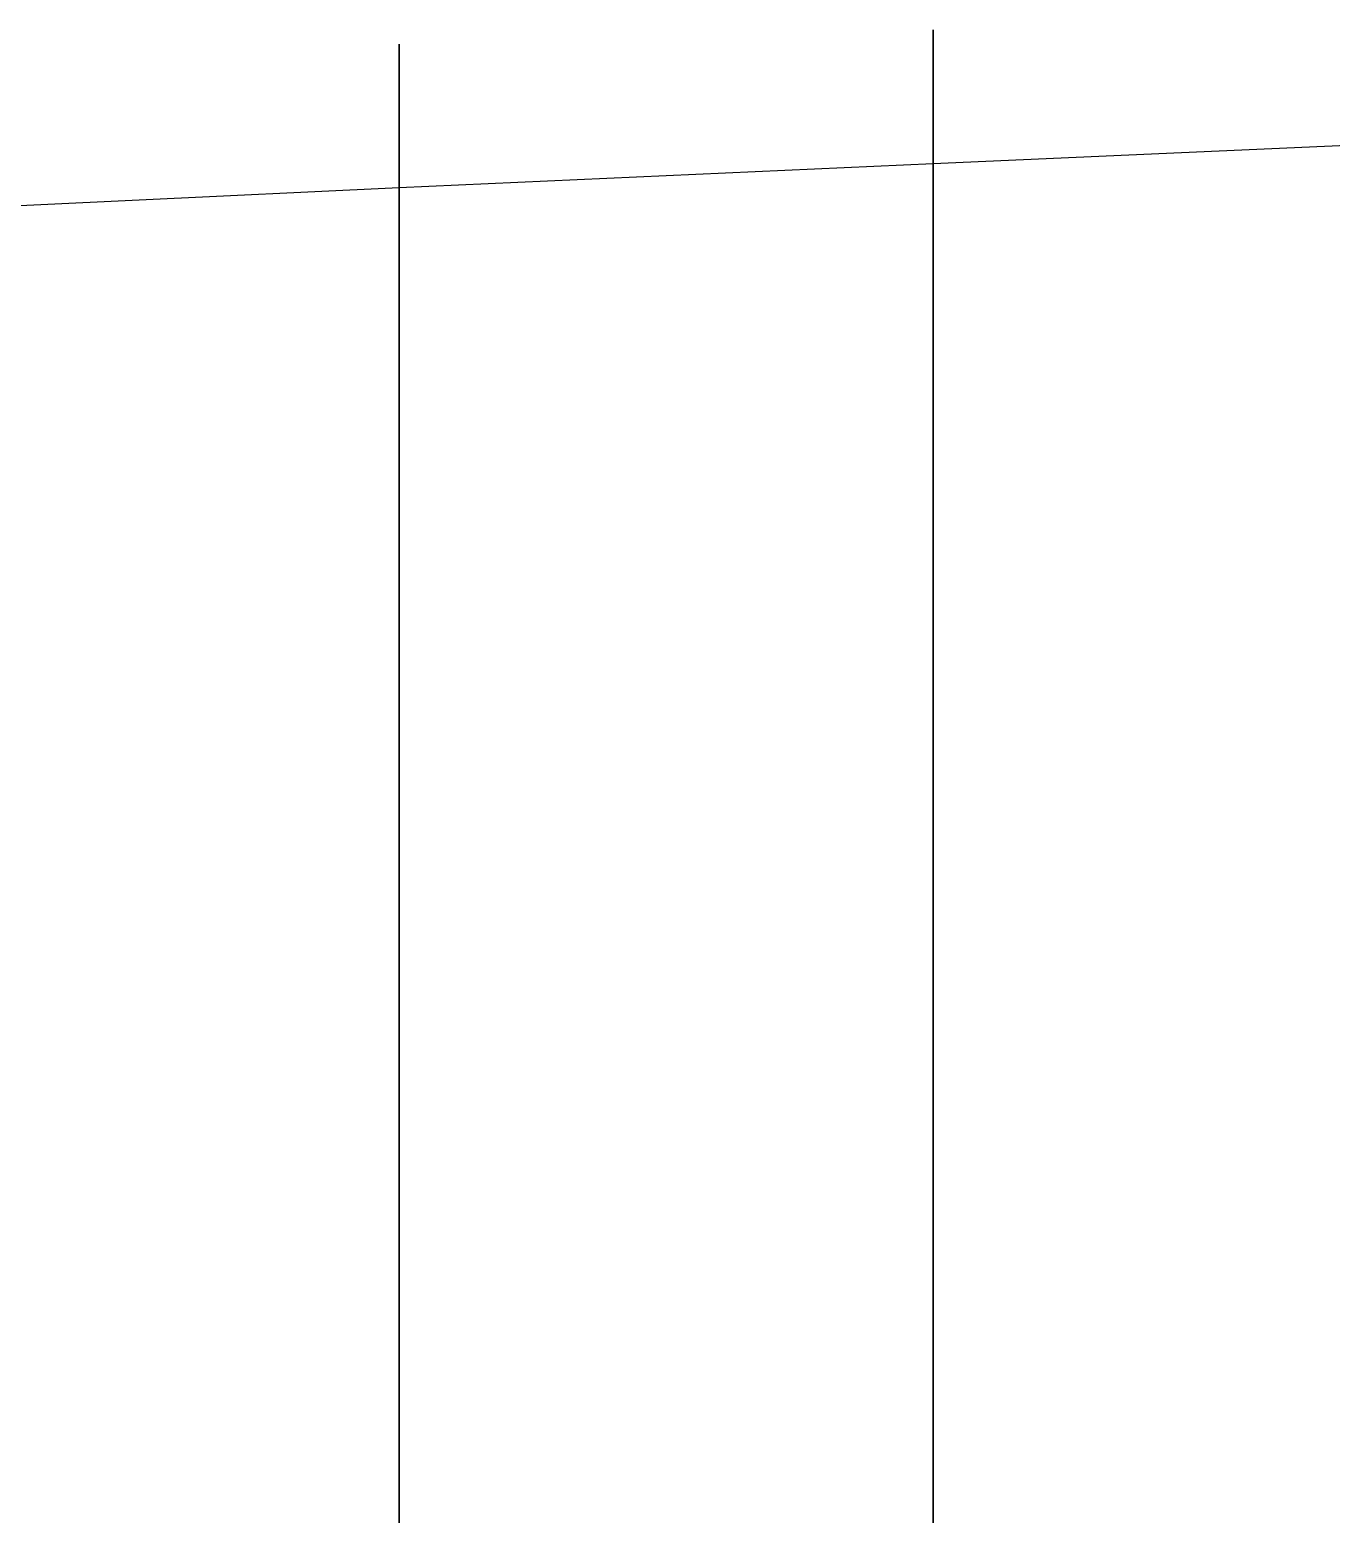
# Model space of a CAD drawing. Extents: x 0 to 100, y -6 to 6.
# Drawn here: x 14.62 to 19.49, y -0.11 to 5.45 of the extents above; entities that cross this region are included whole.
import ezdxf

# ---------------------------------------------------------------- set-up
doc = ezdxf.new("R2010")
doc.units = 0
for name, color, linetype in [('Compartiment', 3, 'CONTINUOUS'), ('Fysiek-horizontaal-vlak', 5, 'CONTINUOUS'), ('Lijnenmodel-van-de-romp', 2, 'CONTINUOUS'), ('Vlakkenmodel-van-de-romp', 2, 'CONTINUOUS')]:
    doc.layers.add(name, color=color, linetype=linetype)

msp = doc.modelspace()

# ---------------------------------------------------------------- linework, layer by layer
at = {"layer": 'Compartiment'}
for points in [[(18, 5.44798, 5.69922), (18, 5.44788, 5.64914), (18, 5.44766, 5.59907), (18, 5.44732, 5.54901), (18, 5.44683, 5.49897), (18, 5.44617, 5.44895), (18, 5.44534, 5.39896), (18, 5.44429, 5.34898), (18, 5.44301, 5.29904), (18, 5.44148, 5.24911), (18, 5.43967, 5.1992), (18, 5.43765, 5.1493), (18, 5.43546, 5.0994), (18, 5.42605, 4.89962), (18, 5.42339, 4.84968), (18, 5.42039, 4.7998), (18, 5.41694, 4.75001), (18, 5.41295, 4.70032), (18, 5.40838, 4.65062), (18, 5.40327, 4.60076), (18, 5.39761, 4.55061), (18, 5.39142, 4.50003), (18, 5.38472, 4.44901), (18, 5.37763, 4.39803), (18, 5.37028, 4.34772), (18, 5.36281, 4.29869), (18, 5.35535, 4.25156), (18, 5.34792, 4.20645), (18, 5.34007, 4.16155), (18, 5.33123, 4.11454), (18, 5.32086, 4.06311), (18, 5.30837, 4.00494), (18, 5.29332, 3.93844), (18, 5.27569, 3.86486), (18, 5.25554, 3.78617), (18, 5.23296, 3.70434), (18, 5.20802, 3.62134), (18, 5.18097, 3.53908), (18, 5.15263, 3.45921), (18, 5.124, 3.38335), (18, 5.09606, 3.31308), (18, 5.0698, 3.25), (18, 5.04586, 3.19504), (18, 5.02346, 3.14642), (18, 5.00147, 3.10166), (18, 4.97876, 3.05831), (18, 4.95419, 3.01391), (18, 4.94618, 3), (18, -4.94618, 3)], [(18, -5.44698, 5.99981), (18, 5.44698, 5.99981), (18, 5.44798, 5.69922)], [(16, -5.39379, 5.99976), (16, 5.39379, 5.99976), (16, 5.39357, 5.76865)], [(16, 5.39357, 5.76865), (16, 5.39326, 5.69762), (16, 5.39273, 5.62449), (16, 5.39194, 5.5518), (16, 5.39078, 5.47913), (16, 5.38914, 5.40531), (16, 5.38692, 5.32917), (16, 5.38402, 5.24954), (16, 5.38039, 5.1662), (16, 5.37631, 5.08264), (16, 5.37212, 5.00327), (16, 5.36818, 4.93254), (16, 5.36481, 4.87486), (16, 5.36228, 4.83317), (16, 5.36038, 4.8044), (16, 5.35884, 4.78399), (16, 5.35738, 4.76739), (16, 5.34365, 4.62498), (16, 5.34149, 4.60319), (16, 5.33929, 4.58247), (16, 5.33668, 4.56018), (16, 5.33329, 4.53365), (16, 5.32873, 4.50023), (16, 5.32276, 4.45818), (16, 5.31564, 4.40946), (16, 5.30773, 4.35694), (16, 5.29942, 4.30351), (16, 5.29108, 4.25203), (16, 5.28294, 4.20443), (16, 5.27455, 4.15884), (16, 5.26533, 4.11243), (16, 5.2547, 4.06236), (16, 5.24206, 4.00581), (16, 5.22689, 3.94071), (16, 5.20894, 3.86797), (16, 5.18803, 3.78928), (16, 5.16397, 3.7063), (16, 5.13658, 3.62072), (16, 5.10604, 3.53451), (16, 5.07403, 3.45085), (16, 5.04256, 3.37323), (16, 5.01369, 3.30512), (16, 4.98945, 3.25), (16, 4.97123, 3.21009), (16, 4.95796, 3.18254), (16, 4.9479, 3.1632), (16, 4.93933, 3.14796), (16, 4.93052, 3.1327), (16, 4.92011, 3.11413), (16, 4.89489, 3.06851), (16, 4.88084, 3.04344), (16, 4.86631, 3.01818), (16, 4.85549, 3), (16, -4.85549, 3)], [(18, -4.94618, 3), (18, 4.94618, 3), (18, 4.92706, 2.96679)], [(18, 4.92706, 2.96679), (18, 4.89842, 2.91845), (18, 4.8697, 2.87121), (18, 4.84237, 2.82736), (18, 4.81789, 2.7892), (18, 4.79734, 2.75839), (18, 4.78025, 2.73392), (18, 4.76579, 2.71415), (18, 4.75314, 2.6974), (18, 4.74144, 2.68204), (18, 4.72979, 2.66649), (18, 4.71699, 2.64955), (18, 4.70177, 2.63014), (18, 4.68285, 2.60713), (18, 4.65896, 2.57944), (18, 4.62926, 2.54642), (18, 4.59466, 2.50933), (18, 4.5565, 2.46989), (18, 4.51613, 2.42982), (18, 4.47489, 2.39084), (18, 4.43385, 2.35433), (18, 4.39295, 2.32021), (18, 4.35188, 2.28806), (18, 4.31029, 2.25746), (18, 4.26787, 2.22798), (18, 4.22436, 2.19928), (18, 4.17983, 2.17136), (18, 4.13443, 2.1443), (18, 4.08831, 2.11818), (18, 4.04162, 2.09307), (18, 3.99448, 2.06905), (18, 3.94695, 2.04604), (18, 3.89903, 2.02397), (18, 3.85075, 2.00277), (18, 3.80213, 1.98236), (18, 3.75319, 1.96267), (18, 3.70396, 1.94367), (18, 3.65447, 1.92533), (18, 3.60474, 1.90764), (18, 3.5548, 1.89057), (18, 3.50468, 1.8741), (18, 3.45439, 1.8582), (18, 3.40393, 1.84284), (18, 3.35331, 1.82796), (18, 3.30253, 1.81355), (18, 3.2516, 1.79957), (18, 3.20058, 1.78598), (18, 3.14952, 1.77279), (18, 3.09847, 1.75996), (18, 3.0475, 1.74747), (18, 2.99662, 1.73531), (18, 2.94568, 1.7234), (18, 2.8945, 1.71169), (18, 2.84288, 1.70011), (18, 2.79064, 1.68858), (18, 2.73774, 1.67709), (18, 2.68481, 1.66573), (18, 2.63264, 1.65467), (18, 2.58201, 1.64404), (18, 2.5337, 1.63401), (18, 2.48788, 1.62459), (18, 2.44219, 1.61532), (18, 2.39366, 1.60562), (18, 2.20154, 1.56816), (18, 2.114, 1.55151), (18, 2.01239, 1.53262), (18, 1.89557, 1.51145), (18, 1.7624, 1.48798), (18, 1.61302, 1.46235), (18, 1.45278, 1.43544), (18, 1.28831, 1.40832), (18, 1.12626, 1.38205), (18, 0.97327, 1.35768), (18, 0.83476, 1.33607), (18, 0.71131, 1.31721), (18, 0.60227, 1.30087), (18, 0.15014, 1.23583), (18, 0.12931, 1.23511), (18, 0.1182, 1.23477), (18, 0.10515, 1.23441), (18, 0.09063, 1.23411), (18, 0.07514, 1.23389), (18, 0.05915, 1.23381), (18, 0.04316, 1.23392), (18, 0.02765, 1.23426), (18, 0.0131, 1.23489), (18, 0, 1.23585), (18, -0.0131, 1.23489), (18, -0.02765, 1.23426), (18, -0.04316, 1.23392), (18, -0.05915, 1.23381), (18, -0.07514, 1.23389), (18, -0.09063, 1.23411), (18, -0.10515, 1.23441), (18, -0.1182, 1.23477)], [(16, -4.85549, 3), (16, 4.85549, 3), (16, 4.85167, 2.99358)], [(16, 4.85167, 2.99358), (16, 4.83716, 2.96996), (16, 4.82301, 2.94748), (16, 4.80946, 2.9263), (16, 4.79674, 2.90658), (16, 4.78481, 2.88821), (16, 4.77263, 2.86985), (16, 4.75888, 2.84991), (16, 4.74227, 2.82676), (16, 4.72146, 2.79879), (16, 4.69552, 2.76494), (16, 4.66484, 2.72625), (16, 4.63022, 2.68434), (16, 4.59241, 2.6408), (16, 4.55218, 2.59722), (16, 4.51044, 2.5551), (16, 4.46862, 2.5154), (16, 4.42826, 2.479), (16, 4.39094, 2.44674), (16, 4.35821, 2.4195), (16, 4.3311, 2.39776), (16, 4.30856, 2.38049), (16, 4.289, 2.3663), (16, 4.27085, 2.35377), (16, 4.25251, 2.3415), (16, 4.23271, 2.32839), (16, 4.21145, 2.31446), (16, 4.18899, 2.30003), (16, 4.16563, 2.28542), (16, 4.14166, 2.27094), (16, 4.1174, 2.25688), (16, 4.09328, 2.24339), (16, 4.06978, 2.2306), (16, 4.04735, 2.21864), (16, 4.02647, 2.20761), (16, 4.00718, 2.19749), (16, 3.98779, 2.1876), (16, 3.96619, 2.17708), (16, 3.94028, 2.16511), (16, 3.90794, 2.15083), (16, 3.86777, 2.13371), (16, 3.82116, 2.11443), (16, 3.7702, 2.09399), (16, 3.71699, 2.07336), (16, 3.66362, 2.05354), (16, 3.61175, 2.03529), (16, 3.56128, 2.01852), (16, 3.51166, 2.00291), (16, 3.46236, 1.98814), (16, 3.41284, 1.9739), (16, 3.36268, 1.95994), (16, 3.31197, 1.94624), (16, 3.26091, 1.93286), (16, 3.2097, 1.91985), (16, 3.15856, 1.90727), (16, 3.10762, 1.89513), (16, 3.05673, 1.88339), (16, 3.00565, 1.87196), (16, 2.95418, 1.86074), (16, 2.90208, 1.84967), (16, 2.84929, 1.83868), (16, 2.79642, 1.82788), (16, 2.74426, 1.8174), (16, 2.69356, 1.80737), (16, 2.64511, 1.79792), (16, 2.59907, 1.78908), (16, 2.55317, 1.78042), (16, 2.50451, 1.77139), (16, 2.31337, 1.73678), (16, 2.22647, 1.72144), (16, 2.12521, 1.70397), (16, 2.00812, 1.68433), (16, 1.87372, 1.66244), (16, 1.72187, 1.63842), (16, 1.55776, 1.61306), (16, 1.38788, 1.58736), (16, 1.21875, 1.5623), (16, 1.05687, 1.53884), (16, 0.9077, 1.5178), (16, 0.77248, 1.49923), (16, 0.65138, 1.483), (16, 0.54459, 1.469), (16, 0.14953, 1.41906), (16, 0.12879, 1.41839), (16, 0.11772, 1.41807), (16, 0.10472, 1.41774), (16, 0.09027, 1.41745), (16, 0.07484, 1.41725), (16, 0.05891, 1.41717), (16, 0.04299, 1.41727), (16, 0.02754, 1.41759), (16, 0.01305, 1.41818), (16, 0, 1.41907), (16, -0.01305, 1.41818), (16, -0.02754, 1.41759), (16, -0.04299, 1.41727), (16, -0.05891, 1.41717), (16, -0.07484, 1.41725), (16, -0.09027, 1.41745), (16, -0.10472, 1.41774), (16, -0.11772, 1.41807)]]:
    msp.add_polyline3d(points, dxfattribs=at)
at = {"layer": 'Fysiek-horizontaal-vlak'}
msp.add_polyline3d([(20, 5.0339, 3), (18, 4.94618, 3), (16, 4.85549, 3), (14, 4.76134, 3), (12, 4.6639, 3), (10, 4.56236, 3), (8, 4.45765, 3), (6, 4.35061, 3), (5, 4.28829, 3), (5, -4.28829, 3), (6, -4.35061, 3), (8, -4.45765, 3), (10, -4.56236, 3), (12, -4.6639, 3), (14, -4.76134, 3), (16, -4.85549, 3), (18, -4.94618, 3), (20, -5.0339, 3), (20, -5.0339, 3), (20, 5.0339, 3)], dxfattribs=at)
at = {"layer": 'Lijnenmodel-van-de-romp'}
for points in [[(18, 0, 1.23585), (18, 0.0131, 1.23489), (18, 0.02765, 1.23426), (18, 0.04316, 1.23392), (18, 0.05915, 1.23381), (18, 0.07514, 1.23389), (18, 0.09063, 1.23411), (18, 0.10515, 1.23441), (18, 0.1182, 1.23477), (18, 0.12931, 1.23511), (18, 0.15014, 1.23583), (18, 0.60227, 1.30087), (18, 0.71131, 1.31721), (18, 0.83476, 1.33607), (18, 0.97327, 1.35768), (18, 1.12626, 1.38205), (18, 1.28831, 1.40832), (18, 1.45278, 1.43544), (18, 1.61302, 1.46235), (18, 1.7624, 1.48798), (18, 1.89557, 1.51145), (18, 2.01239, 1.53262), (18, 2.114, 1.55151), (18, 2.20154, 1.56816), (18, 2.39366, 1.60562), (18, 2.44219, 1.61532), (18, 2.48788, 1.62459), (18, 2.5337, 1.63401), (18, 2.58201, 1.64404), (18, 2.63264, 1.65467), (18, 2.68481, 1.66573), (18, 2.73774, 1.67709), (18, 2.79064, 1.68858), (18, 2.84288, 1.70011), (18, 2.8945, 1.71169), (18, 2.94568, 1.7234), (18, 2.99662, 1.73531), (18, 3.0475, 1.74747), (18, 3.09847, 1.75996), (18, 3.14952, 1.77279), (18, 3.20058, 1.78598), (18, 3.2516, 1.79957), (18, 3.30253, 1.81355), (18, 3.35331, 1.82796), (18, 3.40393, 1.84284), (18, 3.45439, 1.8582), (18, 3.50468, 1.8741), (18, 3.5548, 1.89057), (18, 3.60474, 1.90764), (18, 3.65447, 1.92533), (18, 3.70396, 1.94367), (18, 3.75319, 1.96267), (18, 3.80213, 1.98236), (18, 3.85075, 2.00277), (18, 3.89903, 2.02397), (18, 3.94695, 2.04604), (18, 3.99448, 2.06905), (18, 4.04162, 2.09307), (18, 4.08831, 2.11818), (18, 4.13443, 2.1443), (18, 4.17983, 2.17136), (18, 4.22436, 2.19928), (18, 4.26787, 2.22798), (18, 4.31029, 2.25746), (18, 4.35188, 2.28806), (18, 4.39295, 2.32021), (18, 4.43385, 2.35433), (18, 4.47489, 2.39084), (18, 4.51613, 2.42982), (18, 4.5565, 2.46989), (18, 4.59466, 2.50933), (18, 4.62926, 2.54642), (18, 4.65896, 2.57944), (18, 4.68285, 2.60713), (18, 4.70177, 2.63014), (18, 4.71699, 2.64955), (18, 4.72979, 2.66649), (18, 4.74144, 2.68204), (18, 4.75314, 2.6974), (18, 4.76579, 2.71415), (18, 4.78025, 2.73392), (18, 4.79734, 2.75839), (18, 4.81789, 2.7892), (18, 4.84237, 2.82736), (18, 4.8697, 2.87121), (18, 4.89842, 2.91845), (18, 4.92706, 2.96679), (18, 4.95419, 3.01391), (18, 4.97876, 3.05831), (18, 5.00147, 3.10166), (18, 5.02346, 3.14642), (18, 5.04586, 3.19504), (18, 5.0698, 3.25), (18, 5.09606, 3.31308), (18, 5.124, 3.38335), (18, 5.15263, 3.45921), (18, 5.18097, 3.53908), (18, 5.20802, 3.62134), (18, 5.23296, 3.70434), (18, 5.25554, 3.78617), (18, 5.27569, 3.86486), (18, 5.29332, 3.93844), (18, 5.30837, 4.00494), (18, 5.32086, 4.06311), (18, 5.33123, 4.11454), (18, 5.34007, 4.16155), (18, 5.34792, 4.20645), (18, 5.35535, 4.25156), (18, 5.36281, 4.29869), (18, 5.37028, 4.34772), (18, 5.37763, 4.39803), (18, 5.38472, 4.44901), (18, 5.39142, 4.50003), (18, 5.39761, 4.55061), (18, 5.40327, 4.60076), (18, 5.40838, 4.65062), (18, 5.41295, 4.70032), (18, 5.41694, 4.75001), (18, 5.42039, 4.7998), (18, 5.42339, 4.84968), (18, 5.42605, 4.89962), (18, 5.43546, 5.0994), (18, 5.43765, 5.1493), (18, 5.43967, 5.1992), (18, 5.44148, 5.24911), (18, 5.44301, 5.29904), (18, 5.44429, 5.34898), (18, 5.44534, 5.39896), (18, 5.44617, 5.44895), (18, 5.44683, 5.49897), (18, 5.44732, 5.54901), (18, 5.44766, 5.59907), (18, 5.44788, 5.64914), (18, 5.44798, 5.69922), (18, 5.44698, 5.99981), (18, 0, 5.99981)], [(16, 0, 1.41907), (16, 0.01305, 1.41818), (16, 0.02754, 1.41759), (16, 0.04299, 1.41727), (16, 0.05891, 1.41717), (16, 0.07484, 1.41725), (16, 0.09027, 1.41745), (16, 0.10472, 1.41774), (16, 0.11772, 1.41807), (16, 0.12879, 1.41839), (16, 0.14953, 1.41906), (16, 0.54459, 1.469), (16, 0.65138, 1.483), (16, 0.77248, 1.49923), (16, 0.9077, 1.5178), (16, 1.05687, 1.53884), (16, 1.21875, 1.5623), (16, 1.38788, 1.58736), (16, 1.55776, 1.61306), (16, 1.72187, 1.63842), (16, 1.87372, 1.66244), (16, 2.00812, 1.68433), (16, 2.12521, 1.70397), (16, 2.22647, 1.72144), (16, 2.31337, 1.73678), (16, 2.50451, 1.77139), (16, 2.55317, 1.78042), (16, 2.59907, 1.78908), (16, 2.64511, 1.79792), (16, 2.69356, 1.80737), (16, 2.74426, 1.8174), (16, 2.79642, 1.82788), (16, 2.84929, 1.83868), (16, 2.90208, 1.84967), (16, 2.95418, 1.86074), (16, 3.00565, 1.87196), (16, 3.05673, 1.88339), (16, 3.10762, 1.89513), (16, 3.15856, 1.90727), (16, 3.2097, 1.91985), (16, 3.26091, 1.93286), (16, 3.31197, 1.94624), (16, 3.36268, 1.95994), (16, 3.41284, 1.9739), (16, 3.46236, 1.98814), (16, 3.51166, 2.00291), (16, 3.56128, 2.01852), (16, 3.61175, 2.03529), (16, 3.66362, 2.05354), (16, 3.71699, 2.07336), (16, 3.7702, 2.09399), (16, 3.82116, 2.11443), (16, 3.86777, 2.13371), (16, 3.90794, 2.15083), (16, 3.94028, 2.16511), (16, 3.96619, 2.17708), (16, 3.98779, 2.1876), (16, 4.00718, 2.19749), (16, 4.02647, 2.20761), (16, 4.04735, 2.21864), (16, 4.06978, 2.2306), (16, 4.09328, 2.24339), (16, 4.1174, 2.25688), (16, 4.14166, 2.27094), (16, 4.16563, 2.28542), (16, 4.18899, 2.30003), (16, 4.21145, 2.31446), (16, 4.23271, 2.32839), (16, 4.25251, 2.3415), (16, 4.27085, 2.35377), (16, 4.289, 2.3663), (16, 4.30856, 2.38049), (16, 4.3311, 2.39776), (16, 4.35821, 2.4195), (16, 4.39094, 2.44674), (16, 4.42826, 2.479), (16, 4.46862, 2.5154), (16, 4.51044, 2.5551), (16, 4.55218, 2.59722), (16, 4.59241, 2.6408), (16, 4.63022, 2.68434), (16, 4.66484, 2.72625), (16, 4.69552, 2.76494), (16, 4.72146, 2.79879), (16, 4.74227, 2.82676), (16, 4.75888, 2.84991), (16, 4.77263, 2.86985), (16, 4.78481, 2.88821), (16, 4.79674, 2.90658), (16, 4.80946, 2.9263), (16, 4.82301, 2.94748), (16, 4.83716, 2.96996), (16, 4.85167, 2.99358), (16, 4.86631, 3.01818), (16, 4.88084, 3.04344), (16, 4.89489, 3.06851), (16, 4.92011, 3.11413), (16, 4.93052, 3.1327), (16, 4.93933, 3.14796), (16, 4.9479, 3.1632), (16, 4.95796, 3.18254), (16, 4.97123, 3.21009), (16, 4.98945, 3.25), (16, 5.01369, 3.30512), (16, 5.04256, 3.37323), (16, 5.07403, 3.45085), (16, 5.10604, 3.53451), (16, 5.13658, 3.62072), (16, 5.16397, 3.7063), (16, 5.18803, 3.78928), (16, 5.20894, 3.86797), (16, 5.22689, 3.94071), (16, 5.24206, 4.00581), (16, 5.2547, 4.06236), (16, 5.26533, 4.11243), (16, 5.27455, 4.15884), (16, 5.28294, 4.20443), (16, 5.29108, 4.25203), (16, 5.29942, 4.30351), (16, 5.30773, 4.35694), (16, 5.31564, 4.40946), (16, 5.32276, 4.45818), (16, 5.32873, 4.50023), (16, 5.33329, 4.53365), (16, 5.33668, 4.56018), (16, 5.33929, 4.58247), (16, 5.34149, 4.60319), (16, 5.34365, 4.62498), (16, 5.35738, 4.76739), (16, 5.35884, 4.78399), (16, 5.36038, 4.8044), (16, 5.36228, 4.83317), (16, 5.36481, 4.87486), (16, 5.36818, 4.93254), (16, 5.37212, 5.00327), (16, 5.37631, 5.08264), (16, 5.38039, 5.1662), (16, 5.38402, 5.24954), (16, 5.38692, 5.32917), (16, 5.38914, 5.40531), (16, 5.39078, 5.47913), (16, 5.39194, 5.5518), (16, 5.39273, 5.62449), (16, 5.39326, 5.69762), (16, 5.39357, 5.76865), (16, 5.39379, 5.99976), (16, 0, 5.99976)], [(16, 0, 1.41907), (16, -0.01305, 1.41818), (16, -0.02754, 1.41759), (16, -0.04299, 1.41727), (16, -0.05891, 1.41717), (16, -0.07484, 1.41725), (16, -0.09027, 1.41745), (16, -0.10472, 1.41774), (16, -0.11772, 1.41807)], [(16, -5.39379, 5.99976), (16, 0, 5.99976)], [(18, 0, 1.23585), (18, -0.0131, 1.23489), (18, -0.02765, 1.23426), (18, -0.04316, 1.23392), (18, -0.05915, 1.23381), (18, -0.07514, 1.23389), (18, -0.09063, 1.23411), (18, -0.10515, 1.23441), (18, -0.1182, 1.23477)], [(18, -5.44698, 5.99981), (18, 0, 5.99981)]]:
    msp.add_polyline3d(points, dxfattribs=at)
at = {"layer": 'Vlakkenmodel-van-de-romp'}
for points in [[(18, 0, 1.23585), (18, 0.0131, 1.23489), (18, 0.02765, 1.23426), (18, 0.04316, 1.23392), (18, 0.05915, 1.23381), (18, 0.07514, 1.23389), (18, 0.09063, 1.23411), (18, 0.10515, 1.23441), (18, 0.1182, 1.23477), (18, 0.12931, 1.23511), (18, 0.15014, 1.23583), (18, 0.60227, 1.30087), (18, 0.71131, 1.31721), (18, 0.83476, 1.33607), (18, 0.97327, 1.35768), (18, 1.12626, 1.38205), (18, 1.28831, 1.40832), (18, 1.45278, 1.43544), (18, 1.61302, 1.46235), (18, 1.7624, 1.48798), (18, 1.89557, 1.51145), (18, 2.01239, 1.53262), (18, 2.114, 1.55151), (18, 2.20154, 1.56816), (18, 2.39366, 1.60562), (18, 2.44219, 1.61532), (18, 2.48788, 1.62459), (18, 2.5337, 1.63401), (18, 2.58201, 1.64404), (18, 2.63264, 1.65467), (18, 2.68481, 1.66573), (18, 2.73774, 1.67709), (18, 2.79064, 1.68858), (18, 2.84288, 1.70011), (18, 2.8945, 1.71169), (18, 2.94568, 1.7234), (18, 2.99662, 1.73531), (18, 3.0475, 1.74747), (18, 3.09847, 1.75996), (18, 3.14952, 1.77279), (18, 3.20058, 1.78598), (18, 3.2516, 1.79957), (18, 3.30253, 1.81355), (18, 3.35331, 1.82796), (18, 3.40393, 1.84284), (18, 3.45439, 1.8582), (18, 3.50468, 1.8741), (18, 3.5548, 1.89057), (18, 3.60474, 1.90764), (18, 3.65447, 1.92533), (18, 3.70396, 1.94367), (18, 3.75319, 1.96267), (18, 3.80213, 1.98236), (18, 3.85075, 2.00277), (18, 3.89903, 2.02397), (18, 3.94695, 2.04604), (18, 3.99448, 2.06905), (18, 4.04162, 2.09307), (18, 4.08831, 2.11818), (18, 4.13443, 2.1443), (18, 4.17983, 2.17136), (18, 4.22436, 2.19928), (18, 4.26787, 2.22798), (18, 4.31029, 2.25746), (18, 4.35188, 2.28806), (18, 4.39295, 2.32021), (18, 4.43385, 2.35433), (18, 4.47489, 2.39084), (18, 4.51613, 2.42982), (18, 4.5565, 2.46989), (18, 4.59466, 2.50933), (18, 4.62926, 2.54642), (18, 4.65896, 2.57944), (18, 4.68285, 2.60713), (18, 4.70177, 2.63014), (18, 4.71699, 2.64955), (18, 4.72979, 2.66649), (18, 4.74144, 2.68204), (18, 4.75314, 2.6974), (18, 4.76579, 2.71415), (18, 4.78025, 2.73392), (18, 4.79734, 2.75839), (18, 4.81789, 2.7892), (18, 4.84237, 2.82736), (18, 4.8697, 2.87121), (18, 4.89842, 2.91845), (18, 4.92706, 2.96679), (18, 4.95419, 3.01391), (18, 4.97876, 3.05831), (18, 5.00147, 3.10166), (18, 5.02346, 3.14642), (18, 5.04586, 3.19504), (18, 5.0698, 3.25), (18, 5.09606, 3.31308), (18, 5.124, 3.38335), (18, 5.15263, 3.45921), (18, 5.18097, 3.53908), (18, 5.20802, 3.62134), (18, 5.23296, 3.70434), (18, 5.25554, 3.78617), (18, 5.27569, 3.86486), (18, 5.29332, 3.93844), (18, 5.30837, 4.00494), (18, 5.32086, 4.06311), (18, 5.33123, 4.11454), (18, 5.34007, 4.16155), (18, 5.34792, 4.20645), (18, 5.35535, 4.25156), (18, 5.36281, 4.29869), (18, 5.37028, 4.34772), (18, 5.37763, 4.39803), (18, 5.38472, 4.44901), (18, 5.39142, 4.50003), (18, 5.39761, 4.55061), (18, 5.40327, 4.60076), (18, 5.40838, 4.65062), (18, 5.41295, 4.70032), (18, 5.41694, 4.75001), (18, 5.42039, 4.7998), (18, 5.42339, 4.84968), (18, 5.42605, 4.89962), (18, 5.43546, 5.0994), (18, 5.43765, 5.1493), (18, 5.43967, 5.1992), (18, 5.44148, 5.24911), (18, 5.44301, 5.29904), (18, 5.44429, 5.34898), (18, 5.44534, 5.39896), (18, 5.44617, 5.44895), (18, 5.44683, 5.49897), (18, 5.44732, 5.54901), (18, 5.44766, 5.59907), (18, 5.44788, 5.64914), (18, 5.44798, 5.69922), (18, 5.44698, 5.99981), (18, 0, 5.99981)], [(16, 0, 1.41907), (16, 0.01305, 1.41818), (16, 0.02754, 1.41759), (16, 0.04299, 1.41727), (16, 0.05891, 1.41717), (16, 0.07484, 1.41725), (16, 0.09027, 1.41745), (16, 0.10472, 1.41774), (16, 0.11772, 1.41807), (16, 0.12879, 1.41839), (16, 0.14953, 1.41906), (16, 0.54459, 1.469), (16, 0.65138, 1.483), (16, 0.77248, 1.49923), (16, 0.9077, 1.5178), (16, 1.05687, 1.53884), (16, 1.21875, 1.5623), (16, 1.38788, 1.58736), (16, 1.55776, 1.61306), (16, 1.72187, 1.63842), (16, 1.87372, 1.66244), (16, 2.00812, 1.68433), (16, 2.12521, 1.70397), (16, 2.22647, 1.72144), (16, 2.31337, 1.73678), (16, 2.50451, 1.77139), (16, 2.55317, 1.78042), (16, 2.59907, 1.78908), (16, 2.64511, 1.79792), (16, 2.69356, 1.80737), (16, 2.74426, 1.8174), (16, 2.79642, 1.82788), (16, 2.84929, 1.83868), (16, 2.90208, 1.84967), (16, 2.95418, 1.86074), (16, 3.00565, 1.87196), (16, 3.05673, 1.88339), (16, 3.10762, 1.89513), (16, 3.15856, 1.90727), (16, 3.2097, 1.91985), (16, 3.26091, 1.93286), (16, 3.31197, 1.94624), (16, 3.36268, 1.95994), (16, 3.41284, 1.9739), (16, 3.46236, 1.98814), (16, 3.51166, 2.00291), (16, 3.56128, 2.01852), (16, 3.61175, 2.03529), (16, 3.66362, 2.05354), (16, 3.71699, 2.07336), (16, 3.7702, 2.09399), (16, 3.82116, 2.11443), (16, 3.86777, 2.13371), (16, 3.90794, 2.15083), (16, 3.94028, 2.16511), (16, 3.96619, 2.17708), (16, 3.98779, 2.1876), (16, 4.00718, 2.19749), (16, 4.02647, 2.20761), (16, 4.04735, 2.21864), (16, 4.06978, 2.2306), (16, 4.09328, 2.24339), (16, 4.1174, 2.25688), (16, 4.14166, 2.27094), (16, 4.16563, 2.28542), (16, 4.18899, 2.30003), (16, 4.21145, 2.31446), (16, 4.23271, 2.32839), (16, 4.25251, 2.3415), (16, 4.27085, 2.35377), (16, 4.289, 2.3663), (16, 4.30856, 2.38049), (16, 4.3311, 2.39776), (16, 4.35821, 2.4195), (16, 4.39094, 2.44674), (16, 4.42826, 2.479), (16, 4.46862, 2.5154), (16, 4.51044, 2.5551), (16, 4.55218, 2.59722), (16, 4.59241, 2.6408), (16, 4.63022, 2.68434), (16, 4.66484, 2.72625), (16, 4.69552, 2.76494), (16, 4.72146, 2.79879), (16, 4.74227, 2.82676), (16, 4.75888, 2.84991), (16, 4.77263, 2.86985), (16, 4.78481, 2.88821), (16, 4.79674, 2.90658), (16, 4.80946, 2.9263), (16, 4.82301, 2.94748), (16, 4.83716, 2.96996), (16, 4.85167, 2.99358), (16, 4.86631, 3.01818), (16, 4.88084, 3.04344), (16, 4.89489, 3.06851), (16, 4.92011, 3.11413), (16, 4.93052, 3.1327), (16, 4.93933, 3.14796), (16, 4.9479, 3.1632), (16, 4.95796, 3.18254), (16, 4.97123, 3.21009), (16, 4.98945, 3.25), (16, 5.01369, 3.30512), (16, 5.04256, 3.37323), (16, 5.07403, 3.45085), (16, 5.10604, 3.53451), (16, 5.13658, 3.62072), (16, 5.16397, 3.7063), (16, 5.18803, 3.78928), (16, 5.20894, 3.86797), (16, 5.22689, 3.94071), (16, 5.24206, 4.00581), (16, 5.2547, 4.06236), (16, 5.26533, 4.11243), (16, 5.27455, 4.15884), (16, 5.28294, 4.20443), (16, 5.29108, 4.25203), (16, 5.29942, 4.30351), (16, 5.30773, 4.35694), (16, 5.31564, 4.40946), (16, 5.32276, 4.45818), (16, 5.32873, 4.50023), (16, 5.33329, 4.53365), (16, 5.33668, 4.56018), (16, 5.33929, 4.58247), (16, 5.34149, 4.60319), (16, 5.34365, 4.62498), (16, 5.35738, 4.76739), (16, 5.35884, 4.78399), (16, 5.36038, 4.8044), (16, 5.36228, 4.83317), (16, 5.36481, 4.87486), (16, 5.36818, 4.93254), (16, 5.37212, 5.00327), (16, 5.37631, 5.08264), (16, 5.38039, 5.1662), (16, 5.38402, 5.24954), (16, 5.38692, 5.32917), (16, 5.38914, 5.40531), (16, 5.39078, 5.47913), (16, 5.39194, 5.5518), (16, 5.39273, 5.62449), (16, 5.39326, 5.69762), (16, 5.39357, 5.76865), (16, 5.39379, 5.99976), (16, 0, 5.99976)], [(16, 0, 1.41907), (16, -0.01305, 1.41818), (16, -0.02754, 1.41759), (16, -0.04299, 1.41727), (16, -0.05891, 1.41717), (16, -0.07484, 1.41725), (16, -0.09027, 1.41745), (16, -0.10472, 1.41774), (16, -0.11772, 1.41807)], [(16, -5.39379, 5.99976), (16, 0, 5.99976)], [(18, 0, 1.23585), (18, -0.0131, 1.23489), (18, -0.02765, 1.23426), (18, -0.04316, 1.23392), (18, -0.05915, 1.23381), (18, -0.07514, 1.23389), (18, -0.09063, 1.23411), (18, -0.10515, 1.23441), (18, -0.1182, 1.23477)], [(18, -5.44698, 5.99981), (18, 0, 5.99981)]]:
    msp.add_polyline3d(points, dxfattribs=at)

doc.saveas('drawing.dxf')
